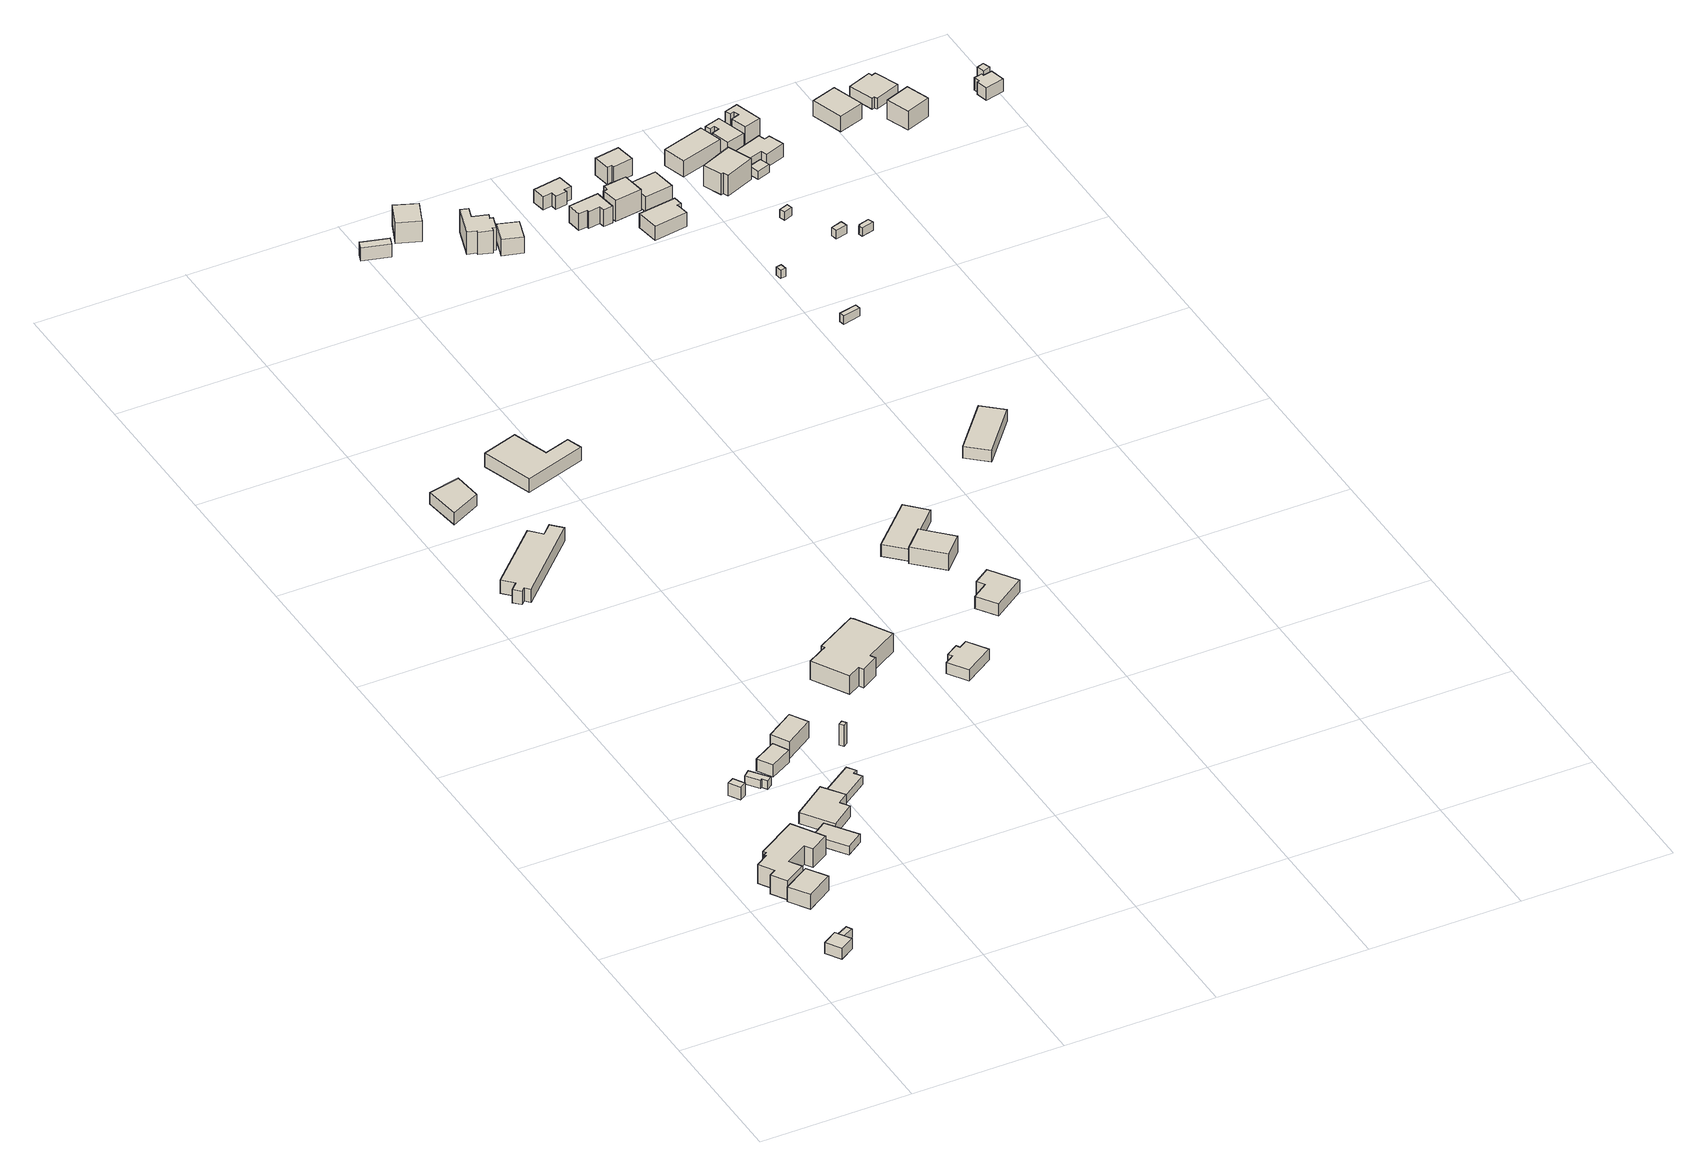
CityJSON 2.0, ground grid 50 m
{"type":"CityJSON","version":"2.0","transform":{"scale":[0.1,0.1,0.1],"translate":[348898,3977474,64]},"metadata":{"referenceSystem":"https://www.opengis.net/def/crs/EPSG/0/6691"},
"CityObjects":{
"building1":{"type":"Building","attributes":{"measuredHeight":5.1},"geometry":[{"type":"Solid","lod":"1","boundaries":[[[[0,1,2,3]],[[2,4,5,3]],[[1,6,4,2]],[[0,7,6,1]],[[3,5,7,0]],[[4,6,7,5]]]]}]},
"building2":{"type":"Building","attributes":{"measuredHeight":3.1},"geometry":[{"type":"Solid","lod":"1","boundaries":[[[[8,9,10,11]],[[10,12,13,11]],[[9,14,12,10]],[[8,15,14,9]],[[11,13,15,8]],[[12,14,15,13]]]]}]},
"building3":{"type":"Building","attributes":{"measuredHeight":6.9},"geometry":[{"type":"Solid","lod":"1","boundaries":[[[[16,17,18,19]],[[18,20,21,19]],[[17,22,20,18]],[[16,23,22,17]],[[19,21,23,16]],[[20,22,23,21]]]]}]},
"building4":{"type":"Building","attributes":{"measuredHeight":9.4},"geometry":[{"type":"Solid","lod":"1","boundaries":[[[[24,25,26,27,28,29,30,31,32,33,34,35,36,37]],[[36,38,39,37]],[[35,40,38,36]],[[34,41,40,35]],[[33,42,41,34]],[[32,43,42,33]],[[31,44,43,32]],[[30,45,44,31]],[[29,46,45,30]],[[28,47,46,29]],[[27,48,47,28]],[[26,49,48,27]],[[25,50,49,26]],[[24,51,50,25]],[[37,39,51,24]],[[38,40,41,42,43,44,45,46,47,48,49,50,51,39]]]]}]},
"building5":{"type":"Building","attributes":{"measuredHeight":4.6},"geometry":[{"type":"Solid","lod":"1","boundaries":[[[[52,53,54,55]],[[54,56,57,55]],[[53,58,56,54]],[[52,59,58,53]],[[55,57,59,52]],[[56,58,59,57]]]]}]},
"building6":{"type":"Building","attributes":{"measuredHeight":3},"geometry":[{"type":"Solid","lod":"1","boundaries":[[[[60,61,62,63]],[[62,64,65,63]],[[61,66,64,62]],[[60,67,66,61]],[[63,65,67,60]],[[64,66,67,65]]]]}]},
"building7":{"type":"Building","attributes":{"measuredHeight":3},"geometry":[{"type":"Solid","lod":"1","boundaries":[[[[68,69,70,71,72,73]],[[72,74,75,73]],[[71,76,74,72]],[[70,77,76,71]],[[69,78,77,70]],[[68,79,78,69]],[[73,75,79,68]],[[74,76,77,78,79,75]]]]}]},
"building8":{"type":"Building","attributes":{"measuredHeight":5},"geometry":[{"type":"Solid","lod":"1","boundaries":[[[[80,81,82,83,84,85]],[[84,86,87,85]],[[83,88,86,84]],[[82,89,88,83]],[[81,90,89,82]],[[80,91,90,81]],[[85,87,91,80]],[[86,88,89,90,91,87]]]]}]},
"building9":{"type":"Building","attributes":{"measuredHeight":4.9},"geometry":[{"type":"Solid","lod":"1","boundaries":[[[[92,93,94,95]],[[94,96,97,95]],[[93,98,96,94]],[[92,99,98,93]],[[95,97,99,92]],[[96,98,99,97]]]]}]},
"building10":{"type":"Building","attributes":{"measuredHeight":3.4},"geometry":[{"type":"Solid","lod":"1","boundaries":[[[[100,101,102,103,104,105]],[[104,106,107,105]],[[103,108,106,104]],[[102,109,108,103]],[[101,110,109,102]],[[100,111,110,101]],[[105,107,111,100]],[[106,108,109,110,111,107]]]]}]},
"building11":{"type":"Building","attributes":{"measuredHeight":8.2},"geometry":[{"type":"Solid","lod":"1","boundaries":[[[[112,113,114,115]],[[114,116,117,115]],[[113,118,116,114]],[[112,119,118,113]],[[115,117,119,112]],[[116,118,119,117]]]]}]},
"building12":{"type":"Building","attributes":{"measuredHeight":7.6},"geometry":[{"type":"Solid","lod":"1","boundaries":[[[[120,121,122,123]],[[122,124,125,123]],[[121,126,124,122]],[[120,127,126,121]],[[123,125,127,120]],[[124,126,127,125]]]]}]},
"building13":{"type":"Building","attributes":{"measuredHeight":6.3},"geometry":[{"type":"Solid","lod":"1","boundaries":[[[[128,129,130,131,132,133,134,135,136,137]],[[136,138,139,137]],[[135,140,138,136]],[[134,141,140,135]],[[133,142,141,134]],[[132,143,142,133]],[[131,144,143,132]],[[130,145,144,131]],[[129,146,145,130]],[[128,147,146,129]],[[137,139,147,128]],[[138,140,141,142,143,144,145,146,147,139]]]]}]},
"building14":{"type":"Building","attributes":{"measuredHeight":5.4},"geometry":[{"type":"Solid","lod":"1","boundaries":[[[[148,149,150,151]],[[150,152,153,151]],[[149,154,152,150]],[[148,155,154,149]],[[151,153,155,148]],[[152,154,155,153]]]]}]},
"building15":{"type":"Building","attributes":{"measuredHeight":8.1},"geometry":[{"type":"Solid","lod":"1","boundaries":[[[[156,157,158,159,160,161,162,163,164,165,166,167]],[[166,168,169,167]],[[165,170,168,166]],[[164,171,170,165]],[[163,172,171,164]],[[162,173,172,163]],[[161,174,173,162]],[[160,175,174,161]],[[159,176,175,160]],[[158,177,176,159]],[[157,178,177,158]],[[156,179,178,157]],[[167,169,179,156]],[[168,170,171,172,173,174,175,176,177,178,179,169]]]]}]},
"building16":{"type":"Building","attributes":{"measuredHeight":6},"geometry":[{"type":"Solid","lod":"1","boundaries":[[[[180,181,182,183,184,185]],[[184,186,187,185]],[[183,188,186,184]],[[182,189,188,183]],[[181,190,189,182]],[[180,191,190,181]],[[185,187,191,180]],[[186,188,189,190,191,187]]]]}]},
"building17":{"type":"Building","attributes":{"measuredHeight":4.6},"geometry":[{"type":"Solid","lod":"1","boundaries":[[[[192,193,194,195,196,197,198,199]],[[198,200,201,199]],[[197,202,200,198]],[[196,203,202,197]],[[195,204,203,196]],[[194,205,204,195]],[[193,206,205,194]],[[192,207,206,193]],[[199,201,207,192]],[[200,202,203,204,205,206,207,201]]]]}]},
"building18":{"type":"Building","attributes":{"measuredHeight":5.5},"geometry":[{"type":"Solid","lod":"1","boundaries":[[[[208,209,210,211,212]],[[211,213,214,212]],[[210,215,213,211]],[[209,216,215,210]],[[208,217,216,209]],[[212,214,217,208]],[[213,215,216,217,214]]]]}]},
"building19":{"type":"Building","attributes":{"measuredHeight":5.7},"geometry":[{"type":"Solid","lod":"1","boundaries":[[[[218,219,220,221,222,223]],[[222,224,225,223]],[[221,226,224,222]],[[220,227,226,221]],[[219,228,227,220]],[[218,229,228,219]],[[223,225,229,218]],[[224,226,227,228,229,225]]]]}]},
"building20":{"type":"Building","attributes":{"measuredHeight":8.2},"geometry":[{"type":"Solid","lod":"1","boundaries":[[[[230,231,232,233,234]],[[233,235,236,234]],[[232,237,235,233]],[[231,238,237,232]],[[230,239,238,231]],[[234,236,239,230]],[[235,237,238,239,236]]]]}]},
"building21":{"type":"Building","attributes":{"measuredHeight":5.5},"geometry":[{"type":"Solid","lod":"1","boundaries":[[[[240,241,242,243,244]],[[243,245,246,244]],[[242,247,245,243]],[[241,248,247,242]],[[240,249,248,241]],[[244,246,249,240]],[[245,247,248,249,246]]]]}]},
"building22":{"type":"Building","attributes":{"measuredHeight":8.8},"geometry":[{"type":"Solid","lod":"1","boundaries":[[[[250,251,252,253,254]],[[253,255,256,254]],[[252,257,255,253]],[[251,258,257,252]],[[250,259,258,251]],[[254,256,259,250]],[[255,257,258,259,256]]]]}]},
"building23":{"type":"Building","attributes":{"measuredHeight":9.6},"geometry":[{"type":"Solid","lod":"1","boundaries":[[[[260,261,262,263,264,265,266,267,268,269,270,271]],[[270,272,273,271]],[[269,274,272,270]],[[268,275,274,269]],[[267,276,275,268]],[[266,277,276,267]],[[265,278,277,266]],[[264,279,278,265]],[[263,280,279,264]],[[262,281,280,263]],[[261,282,281,262]],[[260,283,282,261]],[[271,273,283,260]],[[272,274,275,276,277,278,279,280,281,282,283,273]]]]}]},
"building24":{"type":"Building","attributes":{"measuredHeight":8.7},"geometry":[{"type":"Solid","lod":"1","boundaries":[[[[284,285,286,287]],[[286,288,289,287]],[[285,290,288,286]],[[284,291,290,285]],[[287,289,291,284]],[[288,290,291,289]]]]}]},
"building25":{"type":"Building","attributes":{"measuredHeight":6.3},"geometry":[{"type":"Solid","lod":"1","boundaries":[[[[292,293,294,295,296,297,298,299]],[[298,300,301,299]],[[297,302,300,298]],[[296,303,302,297]],[[295,304,303,296]],[[294,305,304,295]],[[293,306,305,294]],[[292,307,306,293]],[[299,301,307,292]],[[300,302,303,304,305,306,307,301]]]]}]},
"building26":{"type":"Building","attributes":{"measuredHeight":6.1},"geometry":[{"type":"Solid","lod":"1","boundaries":[[[[308,309,310,311,312,313,314,315]],[[314,316,317,315]],[[313,318,316,314]],[[312,319,318,313]],[[311,320,319,312]],[[310,321,320,311]],[[309,322,321,310]],[[308,323,322,309]],[[315,317,323,308]],[[316,318,319,320,321,322,323,317]]]]}]},
"building27":{"type":"Building","attributes":{"measuredHeight":4.8},"geometry":[{"type":"Solid","lod":"1","boundaries":[[[[324,325,326,327]],[[326,328,329,327]],[[325,330,328,326]],[[324,331,330,325]],[[327,329,331,324]],[[328,330,331,329]]]]}]},
"building28":{"type":"Building","attributes":{"measuredHeight":8.5},"geometry":[{"type":"Solid","lod":"1","boundaries":[[[[332,333,334,335,336,337]],[[336,338,339,337]],[[335,340,338,336]],[[334,341,340,335]],[[333,342,341,334]],[[332,343,342,333]],[[337,339,343,332]],[[338,340,341,342,343,339]]]]}]},
"building29":{"type":"Building","attributes":{"measuredHeight":7},"geometry":[{"type":"Solid","lod":"1","boundaries":[[[[344,345,346,347,348,349]],[[348,350,351,349]],[[347,352,350,348]],[[346,353,352,347]],[[345,354,353,346]],[[344,355,354,345]],[[349,351,355,344]],[[350,352,353,354,355,351]]]]}]},
"building30":{"type":"Building","attributes":{"measuredHeight":6.2},"geometry":[{"type":"Solid","lod":"1","boundaries":[[[[356,357,358,359,360,361]],[[360,362,363,361]],[[359,364,362,360]],[[358,365,364,359]],[[357,366,365,358]],[[356,367,366,357]],[[361,363,367,356]],[[362,364,365,366,367,363]]]]}]},
"building31":{"type":"Building","attributes":{"measuredHeight":7.6},"geometry":[{"type":"Solid","lod":"1","boundaries":[[[[368,369,370,371]],[[370,372,373,371]],[[369,374,372,370]],[[368,375,374,369]],[[371,373,375,368]],[[372,374,375,373]]]]}]},
"building32":{"type":"Building","attributes":{"measuredHeight":3},"geometry":[{"type":"Solid","lod":"1","boundaries":[[[[376,377,378,379]],[[378,380,381,379]],[[377,382,380,378]],[[376,383,382,377]],[[379,381,383,376]],[[380,382,383,381]]]]}]},
"building33":{"type":"Building","attributes":{"measuredHeight":3},"geometry":[{"type":"Solid","lod":"1","boundaries":[[[[384,385,386,387]],[[386,388,389,387]],[[385,390,388,386]],[[384,391,390,385]],[[387,389,391,384]],[[388,390,391,389]]]]}]},
"building34":{"type":"Building","attributes":{"measuredHeight":8.1},"geometry":[{"type":"Solid","lod":"1","boundaries":[[[[392,393,394,395]],[[394,396,397,395]],[[393,398,396,394]],[[392,399,398,393]],[[395,397,399,392]],[[396,398,399,397]]]]}]},
"building35":{"type":"Building","attributes":{"measuredHeight":8.1},"geometry":[{"type":"Solid","lod":"1","boundaries":[[[[400,401,402,403,404,405]],[[404,406,407,405]],[[403,408,406,404]],[[402,409,408,403]],[[401,410,409,402]],[[400,411,410,401]],[[405,407,411,400]],[[406,408,409,410,411,407]]]]}]},
"building36":{"type":"Building","attributes":{"measuredHeight":3},"geometry":[{"type":"Solid","lod":"1","boundaries":[[[[412,413,414,415]],[[414,416,417,415]],[[413,418,416,414]],[[412,419,418,413]],[[415,417,419,412]],[[416,418,419,417]]]]}]},
"building37":{"type":"Building","attributes":{"measuredHeight":3},"geometry":[{"type":"Solid","lod":"1","boundaries":[[[[420,421,422,423]],[[422,424,425,423]],[[421,426,424,422]],[[420,427,426,421]],[[423,425,427,420]],[[424,426,427,425]]]]}]},
"building38":{"type":"Building","attributes":{"measuredHeight":3},"geometry":[{"type":"Solid","lod":"1","boundaries":[[[[428,429,430,431]],[[430,432,433,431]],[[429,434,432,430]],[[428,435,434,429]],[[431,433,435,428]],[[432,434,435,433]]]]}]},
"building39":{"type":"Building","attributes":{"measuredHeight":7.2},"geometry":[{"type":"Solid","lod":"1","boundaries":[[[[436,437,438,439,440,441,442,443]],[[442,444,445,443]],[[441,446,444,442]],[[440,447,446,441]],[[439,448,447,440]],[[438,449,448,439]],[[437,450,449,438]],[[436,451,450,437]],[[443,445,451,436]],[[444,446,447,448,449,450,451,445]]]]}]},
"building40":{"type":"Building","attributes":{"measuredHeight":4.8},"geometry":[{"type":"Solid","lod":"1","boundaries":[[[[452,453,454,455,456,457,458,459]],[[458,460,461,459]],[[457,462,460,458]],[[456,463,462,457]],[[455,464,463,456]],[[454,465,464,455]],[[453,466,465,454]],[[452,467,466,453]],[[459,461,467,452]],[[460,462,463,464,465,466,467,461]]]]}]},
"building41":{"type":"Building","attributes":{"measuredHeight":3},"geometry":[{"type":"Solid","lod":"1","boundaries":[[[[468,469,470,471,472,473]],[[472,474,475,473]],[[471,476,474,472]],[[470,477,476,471]],[[469,478,477,470]],[[468,479,478,469]],[[473,475,479,468]],[[474,476,477,478,479,475]]]]}]},
"building42":{"type":"Building","attributes":{"measuredHeight":7.5},"geometry":[{"type":"Solid","lod":"1","boundaries":[[[[480,481,482,483,484,485,486,487]],[[486,488,489,487]],[[485,490,488,486]],[[484,491,490,485]],[[483,492,491,484]],[[482,493,492,483]],[[481,494,493,482]],[[480,495,494,481]],[[487,489,495,480]],[[488,490,491,492,493,494,495,489]]]]}]},
"building43":{"type":"Building","attributes":{"measuredHeight":7.8},"geometry":[{"type":"Solid","lod":"1","boundaries":[[[[496,497,498,499]],[[498,500,501,499]],[[497,502,500,498]],[[496,503,502,497]],[[499,501,503,496]],[[500,502,503,501]]]]}]},
"building44":{"type":"Building","attributes":{"measuredHeight":4.8},"geometry":[{"type":"Solid","lod":"1","boundaries":[[[[504,505,506,507,508,509,510,511]],[[510,512,513,511]],[[509,514,512,510]],[[508,515,514,509]],[[507,516,515,508]],[[506,517,516,507]],[[505,518,517,506]],[[504,519,518,505]],[[511,513,519,504]],[[512,514,515,516,517,518,519,513]]]]}]},
"building45":{"type":"Building","attributes":{"measuredHeight":8.7},"geometry":[{"type":"Solid","lod":"1","boundaries":[[[[520,521,522,523]],[[522,524,525,523]],[[521,526,524,522]],[[520,527,526,521]],[[523,525,527,520]],[[524,526,527,525]]]]}]},
"building46":{"type":"Building","attributes":{"measuredHeight":4.5},"geometry":[{"type":"Solid","lod":"1","boundaries":[[[[528,529,530,531,532,533,534,535]],[[534,536,537,535]],[[533,538,536,534]],[[532,539,538,533]],[[531,540,539,532]],[[530,541,540,531]],[[529,542,541,530]],[[528,543,542,529]],[[535,537,543,528]],[[536,538,539,540,541,542,543,537]]]]}]},
"building47":{"type":"Building","attributes":{"measuredHeight":3},"geometry":[{"type":"Solid","lod":"1","boundaries":[[[[544,545,546,547]],[[546,548,549,547]],[[545,550,548,546]],[[544,551,550,545]],[[547,549,551,544]],[[548,550,551,549]]]]}]}
},
"vertices":[
[10,59,142],[59,90,142],[90,40,142],[41,10,142],[90,40,181],[41,10,181],[59,90,181],[10,59,181],
[109,111,140],[118,93,140],[78,73,140],[69,91,140],[78,73,170],[69,91,170],[118,93,170],[109,111,170],
[123,391,139],[165,326,139],[76,271,139],[34,336,139],[76,271,192],[34,336,192],[165,326,192],[123,391,192],
[180,594,132],[243,492,132],[182,454,132],[166,480,132],[91,434,132],[115,395,132],[44,351,132],[12,401,132],[34,414,132],[4,463,132],[46,489,132],[42,496,132],[53,503,132],[47,512,132],[53,503,200],[47,512,200],[42,496,200],[46,489,200],[4,463,200],[34,414,200],[12,401,200],[44,351,200],[115,395,200],[91,434,200],[166,480,200],[182,454,200],[243,492,200],[180,594,200],
[152,898,128],[174,862,128],[152,849,128],[130,885,128],[152,849,173],[130,885,173],[174,862,173],[152,898,173],
[297,607,123],[365,510,123],[308,471,123],[241,568,123],[308,471,153],[241,568,153],[365,510,153],[297,607,153],
[222,933,124],[266,875,124],[249,862,124],[237,878,124],[232,874,124],[201,916,124],[232,874,154],[201,916,154],[237,878,154],[249,862,154],[266,875,154],[222,933,154],
[414,687,123],[378,661,123],[398,633,123],[319,575,123],[251,674,123],[364,756,123],[251,674,163],[364,756,163],[319,575,163],[398,633,163],[378,661,163],[414,687,163],
[263,960,121],[340,1004,121],[367,952,121],[292,911,121],[367,952,165],[292,911,165],[340,1004,165],[263,960,165],
[501,789,123],[487,780,123],[504,756,123],[411,691,123],[374,742,123],[482,816,123],[374,742,153],[482,816,153],[411,691,153],[504,756,153],[487,780,153],[501,789,153],
[344,1028,120],[439,1090,120],[473,1032,120],[378,970,120],[473,1032,179],[378,970,179],[439,1090,179],[344,1028,179],
[544,961,127],[553,947,127],[540,938,127],[530,952,127],[540,938,203],[530,952,203],[553,947,203],[544,961,203],
[235,2327,53],[270,2290,53],[304,2322,53],[337,2288,53],[111,2069,53],[96,2085,53],[83,2073,53],[62,2094,53],[86,2117,53],[53,2151,53],[86,2117,101],[53,2151,101],[62,2094,101],[83,2073,101],[96,2085,101],[111,2069,101],[337,2288,101],[304,2322,101],[270,2290,101],[235,2327,101],
[163,2619,81],[173,2525,81],[73,2474,81],[57,2596,81],[73,2474,123],[57,2596,123],[173,2525,123],[163,2619,123],
[813,1414,117],[818,1406,117],[819,1407,117],[887,1289,117],[777,1226,117],[787,1209,117],[729,1176,117],[721,1190,117],[679,1166,117],[611,1284,117],[680,1323,117],[674,1334,117],[680,1323,184],[674,1334,184],[611,1284,184],[679,1166,184],[721,1190,184],[729,1176,184],[787,1209,184],[777,1226,184],[887,1289,184],[819,1407,184],[818,1406,184],[813,1414,184],
[418,2752,55],[458,2632,55],[543,2659,55],[560,2608,55],[355,2542,55],[299,2713,55],[355,2542,104],[299,2713,104],[560,2608,104],[543,2659,104],[458,2632,104],[418,2752,104],
[1115,1127,115],[1016,1064,115],[975,1127,115],[1006,1147,115],[997,1160,115],[1038,1186,115],[1045,1174,115],[1073,1192,115],[1045,1174,155],[1073,1192,155],[1038,1186,155],[997,1160,155],[1006,1147,155],[975,1127,155],[1016,1064,155],[1115,1127,155],
[458,3789,57],[546,3764,57],[543,3757,57],[537,3737,57],[448,3761,57],[537,3737,104],[448,3761,104],[543,3757,104],[546,3764,104],[458,3789,104],
[1290,1470,112],[1350,1381,112],[1242,1307,112],[1198,1371,112],[1252,1408,112],[1235,1432,112],[1252,1408,156],[1235,1432,156],[1198,1371,156],[1242,1307,156],[1350,1381,156],[1290,1470,156],
[1300,1670,83],[1236,1605,83],[1149,1689,83],[1160,1699,83],[1215,1755,83],[1160,1699,142],[1215,1755,142],[1149,1689,142],[1236,1605,142],[1300,1670,142],
[1302,1841,80],[1215,1755,80],[1160,1699,80],[1096,1761,80],[1241,1903,80],[1096,1761,123],[1241,1903,123],[1160,1699,123],[1215,1755,123],[1302,1841,123],
[669,3818,78],[643,3755,78],[636,3737,78],[564,3766,78],[597,3847,78],[564,3766,152],[597,3847,152],[636,3737,152],[643,3755,152],[669,3818,152],
[766,3636,52],[768,3643,52],[738,3653,52],[771,3759,52],[796,3751,52],[784,3713,52],[834,3698,52],[828,3681,52],[838,3678,52],[823,3632,52],[813,3635,52],[809,3622,52],[813,3635,133],[809,3622,133],[823,3632,133],[838,3678,133],[828,3681,133],[834,3698,133],[784,3713,133],[796,3751,133],[771,3759,133],[738,3653,133],[768,3643,133],[766,3636,133],
[846,3675,51],[911,3654,51],[888,3581,51],[823,3601,51],[888,3581,110],[823,3601,110],[911,3654,110],[846,3675,110],
[1112,3782,67],[1121,3729,67],[1096,3725,67],[1098,3713,67],[1059,3707,67],[1056,3726,67],[1026,3721,67],[1018,3766,67],[1026,3721,114],[1018,3766,114],[1056,3726,114],[1059,3707,114],[1098,3713,114],[1096,3725,114],[1121,3729,114],[1112,3782,114],
[1173,3663,53],[1183,3589,53],[1152,3585,53],[1149,3603,53],[1109,3597,53],[1108,3605,53],[1079,3601,53],[1073,3649,53],[1079,3601,113],[1073,3649,113],[1108,3605,113],[1109,3597,113],[1149,3603,113],[1152,3585,113],[1183,3589,113],[1173,3663,113],
[1732,2179,73],[1599,2024,73],[1533,2080,73],[1667,2235,73],[1533,2080,114],[1667,2235,114],[1599,2024,114],[1732,2179,114],
[1182,3644,57],[1196,3646,57],[1194,3664,57],[1271,3675,57],[1282,3599,57],[1191,3586,57],[1282,3599,132],[1191,3586,132],[1271,3675,132],[1194,3664,132],[1196,3646,132],[1182,3644,132],
[1256,3463,46],[1245,3540,46],[1371,3558,46],[1375,3527,46],[1362,3525,46],[1369,3480,46],[1362,3525,97],[1369,3480,97],[1375,3527,97],[1371,3558,97],[1245,3540,97],[1256,3463,97],
[1322,3816,66],[1333,3751,66],[1267,3740,66],[1265,3749,66],[1248,3746,66],[1239,3802,66],[1248,3746,127],[1239,3802,127],[1265,3749,127],[1267,3740,127],[1333,3751,127],[1322,3816,127],
[1373,3683,55],[1385,3601,55],[1291,3588,55],[1279,3670,55],[1291,3588,109],[1279,3670,109],[1385,3601,109],[1373,3683,109],
[1628,2923,9],[1632,2905,9],[1573,2891,9],[1569,2909,9],[1573,2891,39],[1569,2909,39],[1632,2905,39],[1628,2923,39],
[1529,3197,9],[1532,3176,9],[1514,3173,9],[1511,3194,9],[1514,3173,39],[1511,3194,39],[1532,3176,39],[1529,3197,39],
[1587,3804,55],[1610,3729,55],[1468,3686,55],[1445,3761,55],[1468,3686,114],[1445,3761,114],[1610,3729,114],[1587,3804,114],
[1611,3679,43],[1644,3599,43],[1546,3558,43],[1539,3576,43],[1532,3573,43],[1506,3635,43],[1532,3573,118],[1506,3635,118],[1539,3576,118],[1546,3558,118],[1644,3599,118],[1611,3679,118],
[1679,3443,12],[1685,3425,12],[1656,3414,12],[1649,3433,12],[1656,3414,42],[1649,3433,42],[1685,3425,42],[1679,3443,42],
[1782,3302,7],[1788,3280,7],[1749,3270,7],[1744,3291,7],[1749,3270,37],[1744,3291,37],[1788,3280,37],[1782,3302,37],
[1696,3642,39],[1708,3608,39],[1664,3593,39],[1652,3627,39],[1664,3593,69],[1652,3627,69],[1708,3608,69],[1696,3642,69],
[1656,3823,54],[1686,3725,54],[1624,3707,54],[1605,3769,54],[1631,3777,54],[1626,3794,54],[1609,3789,54],[1603,3807,54],[1609,3789,112],[1603,3807,112],[1626,3794,112],[1631,3777,112],[1605,3769,112],[1624,3707,112],[1686,3725,112],[1656,3823,112],
[1732,3719,43],[1740,3698,43],[1758,3704,43],[1777,3652,43],[1710,3628,43],[1702,3649,43],[1653,3632,43],[1635,3685,43],[1653,3632,91],[1635,3685,91],[1702,3649,91],[1710,3628,91],[1777,3652,91],[1758,3704,91],[1740,3698,91],[1732,3719,91],
[1858,3278,5],[1864,3260,5],[1822,3249,5],[1819,3263,5],[1823,3264,5],[1822,3268,5],[1823,3264,35],[1822,3268,35],[1819,3263,35],[1822,3249,35],[1864,3260,35],[1858,3278,35],
[1721,3835,56],[1749,3744,56],[1692,3727,56],[1676,3781,56],[1703,3789,56],[1697,3808,56],[1682,3803,56],[1676,3822,56],[1682,3803,131],[1676,3822,131],[1697,3808,131],[1703,3789,131],[1676,3781,131],[1692,3727,131],[1749,3744,131],[1721,3835,131],
[2028,3811,46],[2063,3705,46],[1979,3678,46],[1944,3783,46],[1979,3678,102],[1944,3783,102],[2063,3705,102],[2028,3811,102],
[2203,3747,55],[2118,3715,55],[2114,3724,55],[2106,3721,55],[2075,3804,55],[2154,3834,55],[2158,3822,55],[2172,3827,55],[2158,3822,94],[2172,3827,94],[2154,3834,94],[2075,3804,94],[2106,3721,94],[2114,3724,94],[2118,3715,94],[2203,3747,94],
[2213,3707,41],[2241,3630,41],[2159,3600,41],[2130,3676,41],[2159,3600,109],[2130,3676,109],[2241,3630,109],[2213,3707,109],
[2477,3683,44],[2489,3633,44],[2425,3617,44],[2416,3656,44],[2423,3658,44],[2418,3678,44],[2445,3685,44],[2448,3676,44],[2445,3685,89],[2448,3676,89],[2418,3678,89],[2423,3658,89],[2416,3656,89],[2425,3617,89],[2489,3633,89],[2477,3683,89],
[2478,3737,51],[2487,3712,51],[2463,3704,51],[2454,3729,51],[2463,3704,81],[2454,3729,81],[2487,3712,81],[2478,3737,81]
]}
